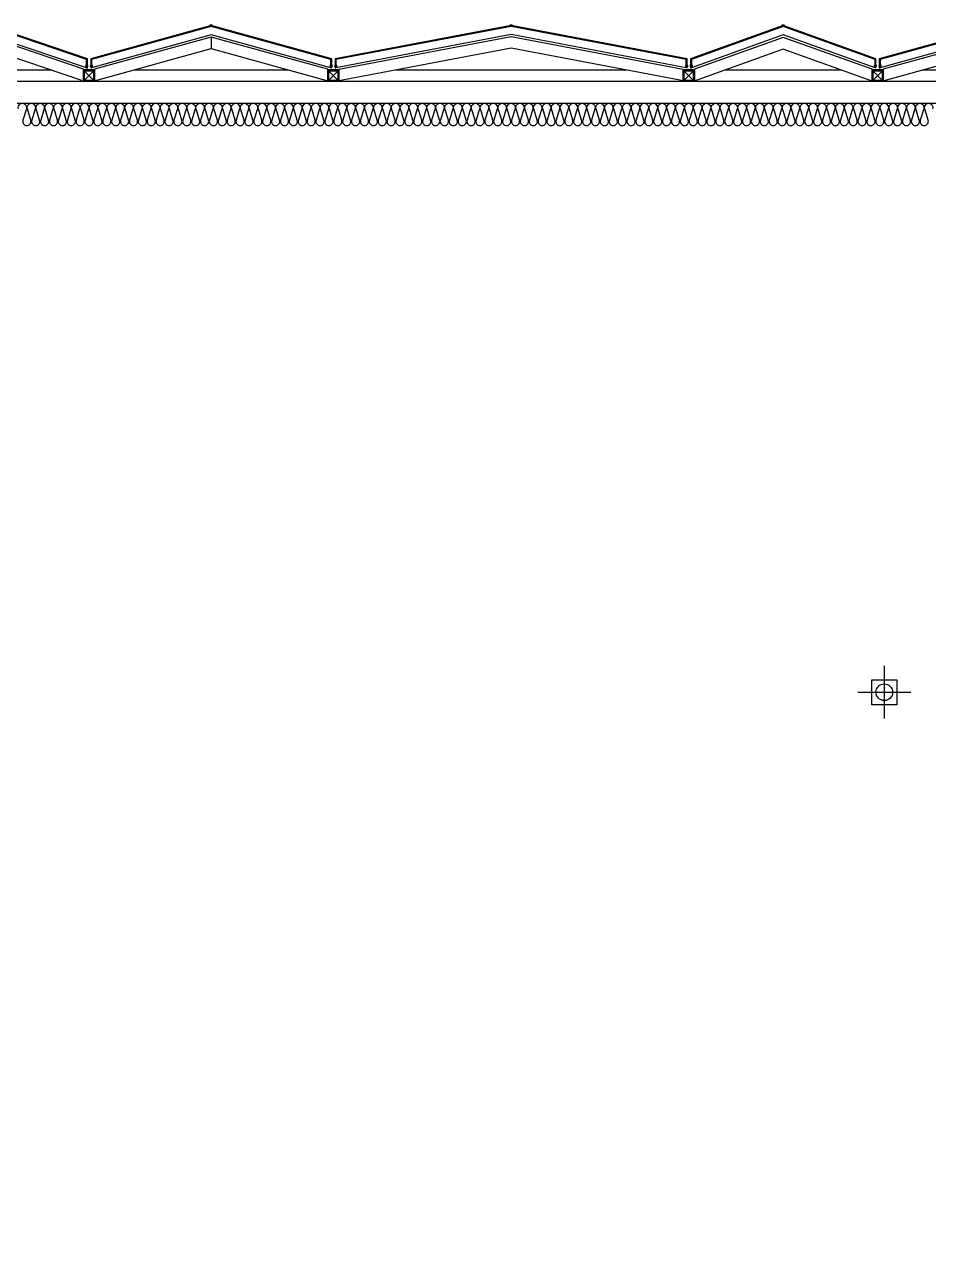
# Model space of a CAD drawing. Header units: millimetres. Extents: x -95754 to 177808, y 34455 to 150605.
# Drawn here: x 92464 to 96532, y 143917 to 149459 of the extents above; entities that cross this region are included whole.
import ezdxf

# ---------------------------------------------------------------- set-up
doc = ezdxf.new("R2010")
doc.units = ezdxf.units.MM
doc.header["$LTSCALE"] = 300
doc.linetypes.add('HID', pattern=[2.8, 1.8, -1])
for name, color, linetype in [('6FIN', 6, 'Continuous'), ('A-ELE', 7, 'Continuous'), ('A-SYM', 7, 'Continuous'), ('A-지붕바닥', 251, 'Continuous'), ('A-하지철물', 55, 'Continuous'), ('alucobond', 4, 'Continuous'), ('ISL', 251, 'Continuous'), ('mold', 4, 'Continuous'), ('SHEET', 6, 'Continuous'), ('우수계획', 7, 'Continuous')]:
    doc.layers.add(name, color=color, linetype=linetype)
doc.layers.add('PIPE', color=3, linetype='Continuous', lineweight=5)

# ---------------------------------------------------------------- blocks, each defined once
blk = doc.blocks.new('EX-1100')
at = {"layer": '6FIN', "elevation": 0}
for points in [[(3.2, 204.1), (46.8, 204.1, 0.414214), (50, 207.3), (50, 250.9, 0.414214), (46.8, 254.1), (3.2, 254.1, 0.414214), (0, 250.9), (0, 207.3, 0.414214)], [(1146.8, 204.1), (1103.2, 204.1, -0.414214), (1100, 207.3), (1100, 250.9, -0.414214), (1103.2, 254.1), (1146.8, 254.1, -0.414214), (1150, 250.9), (1150, 207.3, -0.414214)]]:
    blk.add_lwpolyline(points, format="xyb", close=True, dxfattribs=at)
at = {"layer": 'A-하지철물'}
for p, q in [((1100, 254.1), (50, 254.1)), ((923.1, 204.1), (226.9, 204.1)), ((575, 55.9), (575, 107.8))]:
    blk.add_line(p, q, dxfattribs=at)
at = {"layer": 'A-하지철물', "elevation": 0}
blk.add_lwpolyline([(1100, 201.1), (1100, 253), (575, 107.8), (50, 253), (50, 201.1), (575, 55.9)], close=True, dxfattribs=at)
at = {"layer": 'A-하지철물'}
blk.add_circle((575, 4.1), 4.07, dxfattribs=at)
at = {"layer": 'alucobond', "color": 251, "linetype": 'HID', "ltscale": 10}
for p, q in [((30.2, 185.1), (41.5, 185.1)), ((31.5, 182.4), (31.5, 187.8)), ((31.5, 186.6), (39.5, 186.6)), ((31.5, 183.6), (39.5, 183.6)), ((32, 189.3), (32.5, 189.3)), ((32, 180.9), (32.5, 180.9)), ((32.5, 180.9), (32.5, 189.3)), ((38, 182.7), (38, 187.4)), ((39.5, 182.7), (39.5, 187.4)), ((1119.8, 185.1), (1108.5, 185.1)), ((1110.5, 182.7), (1110.5, 187.4)), ((1118.5, 186.6), (1110.5, 186.6)), ((1118.5, 183.6), (1110.5, 183.6)), ((1112, 182.7), (1112, 187.4)), ((1117.5, 180.9), (1117.5, 189.3)), ((1118, 189.3), (1117.5, 189.3)), ((1118, 180.9), (1117.5, 180.9)), ((1118.5, 182.4), (1118.5, 187.8))]:
    blk.add_line(p, q, dxfattribs=at)
at = {"layer": 'alucobond'}
for p, q in [((32.5, 195.1), (36.5, 195.1)), ((1117.5, 195.1), (1113.5, 195.1))]:
    blk.add_line(p, q, dxfattribs=at)
at = {"layer": 'alucobond', "color": 251, "linetype": 'HID', "ltscale": 10, "elevation": 0}
for points in [[(32, 189.3), (31.5, 187.8)], [(32, 180.9), (31.5, 182.4)], [(36.5, 194.5), (575, 45.6), (1113.5, 194.5)], [(1118, 189.3), (1118.5, 187.8)], [(1118, 180.9), (1118.5, 182.4)]]:
    blk.add_lwpolyline(points, dxfattribs=at)
at = {"layer": 'alucobond', "elevation": 0}
for points in [[(32.5, 195.1), (32.5, 154.1), (575, 4.1), (1117.5, 154.1), (1117.5, 195.1)], [(36.5, 195.1), (36.5, 157.1), (575, 8.2), (1113.5, 157.1), (1113.5, 195.1)], [(1113.5, 195.1), (1113.5, 157.2)]]:
    blk.add_lwpolyline(points, dxfattribs=at)
at = {"layer": 'alucobond', "color": 251, "linetype": 'HID', "ltscale": 10, "elevation": 0}
for points in [[(39.5, 186.6, -0.666667), (39.5, 183.6, -1.5)], [(1110.5, 186.6, 0.666667), (1110.5, 183.6, 1.5)]]:
    blk.add_lwpolyline(points, format="xyb", dxfattribs=at)
at = {"layer": 'alucobond', "color": 251, "linetype": 'HID', "ltscale": 10}
for centre, start, end in [((38.7, 187.4), 0, 180), ((38.7, 182.7), 180, 0), ((1111.3, 187.4), 0, 180), ((1111.3, 182.7), 180, 0)]:
    blk.add_arc(centre, 0.75, start, end, dxfattribs=at)
at = {"layer": 'mold', "color": 4, "elevation": 0}
for points in [[(25, 204.1), (25, 202.6)], [(1125, 204.1), (1125, 202.6)]]:
    blk.add_lwpolyline(points, dxfattribs=at)
at = {"layer": 'SHEET', "color": 8}
for p, q in [((46.8, 250.9), (3.2, 207.3)), ((3.2, 250.9), (46.8, 207.3)), ((1103.2, 250.9), (1146.8, 207.3)), ((1146.8, 250.9), (1103.2, 207.3))]:
    blk.add_line(p, q, dxfattribs=at)
at = {"layer": 'SHEET', "color": 8, "elevation": 0}
for points in [[(3.2, 207.3), (46.8, 207.3), (46.8, 250.9), (3.2, 250.9)], [(1146.8, 207.3), (1103.2, 207.3), (1103.2, 250.9), (1146.8, 250.9)]]:
    blk.add_lwpolyline(points, close=True, dxfattribs=at)
blk = doc.blocks.new('EX-1600')
at = {"layer": '6FIN', "elevation": 0}
for points in [[(3.2, 204.1), (46.8, 204.1, 0.414214), (50, 207.3), (50, 250.9, 0.414214), (46.8, 254.1), (3.2, 254.1, 0.414214), (0, 250.9), (0, 207.3, 0.414214)], [(1646.8, 204.1), (1603.2, 204.1, -0.414214), (1600, 207.3), (1600, 250.9, -0.414214), (1603.2, 254.1), (1646.8, 254.1, -0.414214), (1650, 250.9), (1650, 207.3, -0.414214)]]:
    blk.add_lwpolyline(points, format="xyb", close=True, dxfattribs=at)
at = {"layer": 'A-하지철물'}
for p, q in [((1600, 254.1), (50, 254.1)), ((1344, 204.1), (306, 204.1))]:
    blk.add_line(p, q, dxfattribs=at)
at = {"layer": 'A-하지철물', "elevation": 0}
for points in [[(41.9, 254.1), (825, 105.8), (1608.1, 254.1)], [(50, 204.1), (50, 201.6), (825, 55), (1600, 201.6), (1600, 204.1)]]:
    blk.add_lwpolyline(points, dxfattribs=at)
at = {"layer": 'A-하지철물'}
blk.add_circle((825, 4.1), 4.07, dxfattribs=at)
at = {"layer": 'alucobond', "color": 251, "linetype": 'HID', "ltscale": 10}
for p, q in [((30.2, 185.1), (41.5, 185.1)), ((31.5, 182.4), (31.5, 187.8)), ((31.5, 186.6), (39.5, 186.6)), ((31.5, 183.6), (39.5, 183.6)), ((32, 189.3), (32.5, 189.3)), ((32, 180.9), (32.5, 180.9)), ((32.5, 180.9), (32.5, 189.3)), ((38, 182.7), (38, 187.4)), ((39.5, 182.7), (39.5, 187.4)), ((1619.8, 185.1), (1608.5, 185.1)), ((1610.5, 182.7), (1610.5, 187.4)), ((1618.5, 186.6), (1610.5, 186.6)), ((1618.5, 183.6), (1610.5, 183.6)), ((1612, 182.7), (1612, 187.4)), ((1617.5, 180.9), (1617.5, 189.3)), ((1618, 189.3), (1617.5, 189.3)), ((1618, 180.9), (1617.5, 180.9)), ((1618.5, 182.4), (1618.5, 187.8))]:
    blk.add_line(p, q, dxfattribs=at)
at = {"layer": 'alucobond'}
for p, q in [((32.5, 195.1), (36.5, 195.1)), ((1617.5, 195.1), (1613.5, 195.1))]:
    blk.add_line(p, q, dxfattribs=at)
at = {"layer": 'alucobond', "color": 251, "linetype": 'HID', "ltscale": 10}
for points in [[(32, 189.3), (31.5, 187.8)], [(32, 180.9), (31.5, 182.4)]]:
    blk.add_lwpolyline(points, dxfattribs=at)
at = {"layer": 'alucobond', "elevation": 0}
for points in [[(32.5, 195.1), (32.5, 154.1), (825, 4.1), (1617.5, 154.1), (1617.5, 195.1)], [(36.5, 195.1), (36.5, 157.4), (825, 8.1), (1613.5, 157.4), (1613.5, 195.1)]]:
    blk.add_lwpolyline(points, dxfattribs=at)
at = {"layer": 'alucobond', "color": 251, "linetype": 'HID', "ltscale": 10, "elevation": 0}
for points in [[(36.5, 194), (825, 44.8), (1613.5, 194)], [(1618, 189.3), (1618.5, 187.8)], [(1618, 180.9), (1618.5, 182.4)]]:
    blk.add_lwpolyline(points, dxfattribs=at)
at = {"layer": 'alucobond', "color": 251, "linetype": 'HID', "ltscale": 10}
blk.add_lwpolyline([(39.5, 186.6, -0.666667), (39.5, 183.6, -1.5)], format="xyb", dxfattribs=at)
at = {"layer": 'alucobond', "color": 251, "linetype": 'HID', "ltscale": 10, "elevation": 0}
blk.add_lwpolyline([(1610.5, 186.6, 0.666667), (1610.5, 183.6, 1.5)], format="xyb", dxfattribs=at)
at = {"layer": 'alucobond', "color": 251, "linetype": 'HID', "ltscale": 10}
for centre, start, end in [((38.7, 187.4), 0, 180), ((38.7, 182.7), 180, 0), ((1611.3, 187.4), 0, 180), ((1611.3, 182.7), 180, 0)]:
    blk.add_arc(centre, 0.75, start, end, dxfattribs=at)
at = {"layer": 'mold', "color": 4}
blk.add_lwpolyline([(25, 204.1), (25, 202.6)], dxfattribs=at)
at = {"layer": 'mold', "color": 4, "elevation": 0}
blk.add_lwpolyline([(1625, 204.1), (1625, 202.6)], dxfattribs=at)
at = {"layer": 'SHEET', "color": 8}
for p, q in [((46.8, 250.9), (3.2, 207.3)), ((3.2, 250.9), (46.8, 207.3)), ((1603.2, 250.9), (1646.8, 207.3)), ((1646.8, 250.9), (1603.2, 207.3))]:
    blk.add_line(p, q, dxfattribs=at)
at = {"layer": 'SHEET', "color": 8, "elevation": 0}
for points in [[(3.2, 207.3), (46.8, 207.3), (46.8, 250.9), (3.2, 250.9)], [(1646.8, 207.3), (1603.2, 207.3), (1603.2, 250.9), (1646.8, 250.9)]]:
    blk.add_lwpolyline(points, close=True, dxfattribs=at)
blk = doc.blocks.new('EX-850-1')
at = {"layer": '6FIN', "elevation": 0}
for points in [[(3.2, 204.1), (46.8, 204.1, 0.414214), (50, 207.3), (50, 250.9, 0.414214), (46.8, 254.1), (3.2, 254.1, 0.414214), (0, 250.9), (0, 207.3, 0.414214)], [(896.8, 204.1), (853.2, 204.1, -0.414214), (850, 207.3), (850, 250.9, -0.414214), (853.2, 254.1), (896.8, 254.1, -0.414214), (900, 250.9), (900, 207.3, -0.414214)]]:
    blk.add_lwpolyline(points, format="xyb", close=True, dxfattribs=at)
at = {"layer": 'A-하지철물'}
for p, q in [((850, 254.1), (50, 254.1)), ((710.9, 204.1), (189.1, 204.1))]:
    blk.add_line(p, q, dxfattribs=at)
at = {"layer": 'A-하지철물', "elevation": 0}
for points in [[(49.9, 254.1), (450, 110.3), (850.1, 254.1)], [(50, 204.1), (50, 200.9), (450, 57.2), (850, 200.9), (850, 204.1)]]:
    blk.add_lwpolyline(points, dxfattribs=at)
at = {"layer": 'A-하지철물'}
blk.add_circle((450, 4.1), 4.07, dxfattribs=at)
at = {"layer": 'alucobond', "color": 251, "linetype": 'HID', "ltscale": 10}
for p, q in [((30.2, 185.1), (41.5, 185.1)), ((31.5, 182.4), (31.5, 187.8)), ((31.5, 186.6), (39.5, 186.6)), ((31.5, 183.6), (39.5, 183.6)), ((32, 189.3), (32.5, 189.3)), ((32, 180.9), (32.5, 180.9)), ((32.5, 180.9), (32.5, 189.3)), ((38, 182.7), (38, 187.4)), ((39.5, 182.7), (39.5, 187.4)), ((869.8, 185.1), (858.5, 185.1)), ((860.5, 182.7), (860.5, 187.4)), ((868.5, 186.6), (860.5, 186.6)), ((868.5, 183.6), (860.5, 183.6)), ((862, 182.7), (862, 187.4)), ((867.5, 180.9), (867.5, 189.3)), ((868, 189.3), (867.5, 189.3)), ((868, 180.9), (867.5, 180.9)), ((868.5, 182.4), (868.5, 187.8))]:
    blk.add_line(p, q, dxfattribs=at)
at = {"layer": 'alucobond'}
for p, q in [((32.5, 195.1), (36.5, 195.1)), ((867.5, 195.1), (863.5, 195.1))]:
    blk.add_line(p, q, dxfattribs=at)
at = {"layer": 'alucobond', "color": 251, "linetype": 'HID', "ltscale": 10}
for points in [[(32, 189.3), (31.5, 187.8)], [(32, 180.9), (31.5, 182.4)], [(868, 189.3), (868.5, 187.8)], [(868, 180.9), (868.5, 182.4)]]:
    blk.add_lwpolyline(points, dxfattribs=at)
at = {"layer": 'alucobond', "elevation": 0}
for points in [[(32.5, 195.1), (32.5, 154.1), (450, 4.1), (867.5, 154.1), (867.5, 195.1)], [(36.5, 195.1), (36.5, 156.9), (450, 8.3), (863.5, 156.9), (863.5, 195.1)]]:
    blk.add_lwpolyline(points, dxfattribs=at)
at = {"layer": 'alucobond', "color": 251, "linetype": 'HID', "ltscale": 10, "elevation": 0}
blk.add_lwpolyline([(36.5, 195.1), (450, 46.6), (863.5, 195.1)], dxfattribs=at)
at = {"layer": 'alucobond', "color": 251, "linetype": 'HID', "ltscale": 10}
for points in [[(39.5, 186.6, -0.666667), (39.5, 183.6, -1.5)], [(860.5, 186.6, 0.666667), (860.5, 183.6, 1.5)]]:
    blk.add_lwpolyline(points, format="xyb", dxfattribs=at)
for centre, start, end in [((38.7, 187.4), 0, 180), ((38.7, 182.7), 180, 0), ((861.3, 187.4), 0, 180), ((861.3, 182.7), 180, 0)]:
    blk.add_arc(centre, 0.75, start, end, dxfattribs=at)
at = {"layer": 'mold', "color": 4}
for points in [[(25, 204.1), (25, 202.6)], [(875, 204.1), (875, 202.6)]]:
    blk.add_lwpolyline(points, dxfattribs=at)
at = {"layer": 'SHEET', "color": 8}
for p, q in [((46.8, 250.9), (3.2, 207.3)), ((3.2, 250.9), (46.8, 207.3)), ((853.2, 250.9), (896.8, 207.3)), ((896.8, 250.9), (853.2, 207.3))]:
    blk.add_line(p, q, dxfattribs=at)
at = {"layer": 'SHEET', "color": 8, "elevation": 0}
for points in [[(3.2, 207.3), (46.8, 207.3), (46.8, 250.9), (3.2, 250.9)], [(896.8, 207.3), (853.2, 207.3), (853.2, 250.9), (896.8, 250.9)]]:
    blk.add_lwpolyline(points, close=True, dxfattribs=at)
blk = doc.blocks.new('A$C604a228c')
at = {"layer": '6FIN', "elevation": 0}
for points in [[(186.8, 1011.4), (217.6, 1042.3, -0.414214), (222.2, 1042.3), (288.4, 976.1, -0.414214), (288.4, 971.5), (257.5, 940.7, -0.414214), (253, 940.7), (186.8, 1006.9, -0.414214)], [(1075.9, 1025), (1032.3, 1025, 0.414214), (1029.1, 1021.8), (1029.1, 978.2, 0.414214), (1032.3, 975), (1075.9, 975, 0.414214), (1079.1, 978.2), (1079.1, 1021.8, 0.414214)], [(204.1, 3.2), (204.1, 46.8, -0.414214), (207.3, 50), (250.9, 50, -0.414214), (254.1, 46.8), (254.1, 3.2, -0.414214), (250.9, 0), (207.3, 0, -0.414214)]]:
    blk.add_lwpolyline(points, format="xyb", close=True, dxfattribs=at)
at = {"layer": 'A-하지철물'}
for p, q in [((325.6, 1025), (882.6, 1025)), ((289.1, 975), (1029.1, 975)), ((254.1, 50), (254.1, 940)), ((204.1, 219.2), (204.1, 880.8))]:
    blk.add_line(p, q, dxfattribs=at)
at = {"layer": 'A-하지철물', "elevation": 0}
for points in [[(1029.1, 1025), (1029.1, 1028.1), (604.1, 1172.2), (221.8, 1042.6)], [(1022.3, 977.6), (604.1, 1119.4), (261.2, 1003.2)], [(188.2, 1005.5), (56.1, 550), (204.2, 39.3)], [(228.5, 965.2), (108.2, 550), (254.1, 46.7)]]:
    blk.add_lwpolyline(points, dxfattribs=at)
at = {"layer": 'A-하지철물'}
for centre in [(604.1, 1225), (4.1, 550)]:
    blk.add_circle(centre, 4.07, dxfattribs=at)
at = {"layer": 'alucobond', "color": 251, "linetype": 'HID', "ltscale": 10}
for p, q in [((180.9, 1068), (180.9, 1067.5)), ((180.9, 1067.5), (189.3, 1067.5)), ((182.4, 1068.5), (187.8, 1068.5)), ((182.7, 1062), (187.4, 1062)), ((182.7, 1060.5), (187.4, 1060.5)), ((183.6, 1068.5), (183.6, 1060.5)), ((185.1, 1069.8), (185.1, 1058.5)), ((186.6, 1068.5), (186.6, 1060.5)), ((189.3, 1068), (189.3, 1067.5)), ((159.3, 1044), (170.6, 1044)), ((160.6, 1046.7), (160.6, 1041.3)), ((160.6, 1045.5), (168.6, 1045.5)), ((160.6, 1042.5), (168.6, 1042.5)), ((161.1, 1048.2), (161.6, 1048.2)), ((161.1, 1039.8), (161.6, 1039.8)), ((161.6, 1048.2), (161.6, 1039.8)), ((167.1, 1046.4), (167.1, 1041.6)), ((168.6, 1046.4), (168.6, 1041.6)), ((176.9, 1031.7), (180.2, 1028.4)), ((185.1, 1036.6), (177.1, 1028.6)), ((183.1, 1036.7), (177.5, 1031.1)), ((177.9, 1032.8), (181.3, 1029.4)), ((185.3, 1034.6), (179.6, 1029)), ((180.9, 1038.3), (180.5, 1037.9)), ((180.5, 1037.9), (186.5, 1032)), ((182.3, 1037.6), (186.1, 1033.8)), ((186.8, 1032.4), (186.5, 1032)), ((190.8, 1048.2), (191.1, 1048.6)), ((191.1, 1048.6), (197.1, 1042.6)), ((191.5, 1046.8), (195.3, 1043)), ((192.3, 1045.9), (198, 1051.6)), ((192.5, 1044), (200.5, 1052)), ((194.4, 1043.8), (200.1, 1049.5)), ((196.3, 1051.1), (199.7, 1047.8)), ((196.7, 1042.3), (197.1, 1042.6)), ((197.4, 1052.2), (200.7, 1048.9)), ((1048.9, 1044), (1037.5, 1044)), ((1039.6, 1046.4), (1039.6, 1041.6)), ((1047.6, 1045.5), (1039.6, 1045.5)), ((1047.6, 1042.5), (1039.6, 1042.5)), ((1041.1, 1046.4), (1041.1, 1041.6)), ((1046.6, 1048.2), (1046.6, 1039.8)), ((1047.1, 1048.2), (1046.6, 1048.2)), ((1047.1, 1039.8), (1046.6, 1039.8)), ((1047.6, 1046.7), (1047.6, 1041.3)), ((180.9, 32.5), (189.3, 32.5)), ((180.9, 32), (180.9, 32.5)), ((182.4, 31.5), (187.8, 31.5)), ((182.7, 39.5), (187.4, 39.5)), ((182.7, 38), (187.4, 38)), ((183.6, 31.5), (183.6, 39.5)), ((185.1, 30.2), (185.1, 41.5)), ((186.6, 31.5), (186.6, 39.5)), ((189.3, 32), (189.3, 32.5))]:
    blk.add_line(p, q, dxfattribs=at)
at = {"layer": 'alucobond'}
for p, q in [((190.3, 1027.5), (187.8, 1025)), ((201.6, 1038.8), (204, 1041.3)), ((1046.6, 1033.9), (1042.6, 1033.9)), ((195.1, 32.5), (195.1, 36.5))]:
    blk.add_line(p, q, dxfattribs=at)
at = {"layer": 'alucobond', "elevation": 0}
for points in [[(1046.6, 1033.9), (1046.6, 1075), (604.1, 1225), (163.9, 1075.8), (201.2, 1038.5)], [(1042.6, 1033.9), (1042.6, 1072.1), (604.1, 1220.8), (171.3, 1074.1), (204, 1041.3)], [(190.6, 1027.9), (153.4, 1065.1), (4.1, 550), (154.1, 32.5), (195.1, 32.5)], [(187.8, 1025), (155.3, 1057.5), (8.2, 550), (157.1, 36.5), (195.1, 36.5)]]:
    blk.add_lwpolyline(points, dxfattribs=at)
at = {"layer": 'alucobond', "color": 251, "linetype": 'HID', "ltscale": 10, "elevation": 0}
for points in [[(1042.6, 1034.1), (604.1, 1182.8), (201.2, 1046.2)], [(180.9, 1068), (182.4, 1068.5)], [(189.3, 1068), (187.8, 1068.5)], [(183.9, 1026.8), (45.7, 550), (194.6, 36.5)], [(161.1, 1048.2), (160.6, 1046.7)], [(161.1, 1039.8), (160.6, 1041.3)], [(180.9, 1038.3), (182.3, 1037.6)], [(186.8, 1032.4), (186.1, 1033.8)], [(190.8, 1048.2), (191.5, 1046.8)], [(196.7, 1042.3), (195.3, 1043)], [(1047.1, 1048.2), (1047.6, 1046.7)], [(1047.1, 1039.8), (1047.6, 1041.3)], [(180.9, 32), (182.4, 31.5)], [(189.3, 32), (187.8, 31.5)]]:
    blk.add_lwpolyline(points, dxfattribs=at)
at = {"layer": 'alucobond', "elevation": 0}
for points in [[(202.2, 1026.8), (201.2, 1027.9), (209.3, 1036), (177, 1068.3), (180.8, 1076.4), (182.2, 1075.8), (178.8, 1068.7), (211.4, 1036)], [(202.2, 1026.8), (201.2, 1027.9), (193, 1019.8), (160.7, 1052.1), (153.4, 1048.6), (154, 1047.2), (160.4, 1050.3), (193, 1017.6)]]:
    blk.add_lwpolyline(points, close=True, dxfattribs=at)
at = {"layer": 'alucobond', "color": 251, "linetype": 'HID', "ltscale": 10, "elevation": 0}
for points in [[(186.6, 1060.5, -0.666667), (183.6, 1060.5, -1.5)], [(168.6, 1042.5, 0.666667), (168.6, 1045.5, 1.5)], [(179.6, 1029, -0.666667), (177.5, 1031.1, -1.5)], [(200.1, 1049.5, 0.666667), (198, 1051.6, 1.5)], [(1039.6, 1042.5, -0.666667), (1039.6, 1045.5, -1.5)], [(186.6, 39.5, 0.666667), (183.6, 39.5, 1.5)]]:
    blk.add_lwpolyline(points, format="xyb", dxfattribs=at)
at = {"layer": 'alucobond', "color": 251, "linetype": 'HID', "ltscale": 10}
for centre, start, end in [((182.7, 1061.3), 90, 270), ((187.4, 1061.3), 270, 90), ((167.8, 1046.4), 0, 180), ((167.8, 1041.6), 180, 0), ((177.4, 1032.2), 45, 225), ((180.7, 1028.9), 225, 45), ((196.8, 1051.7), 45, 225), ((200.2, 1048.3), 225, 45), ((1040.3, 1046.4), 0, 180), ((1040.3, 1041.6), 180, 0), ((182.7, 38.7), 90, 270), ((187.4, 38.7), 270, 90)]:
    blk.add_arc(centre, 0.75, start, end, dxfattribs=at)
at = {"layer": 'mold', "color": 4, "elevation": 0}
for points in [[(1054.1, 1025), (1054.1, 1026.5)], [(204.1, 25), (202.6, 25)]]:
    blk.add_lwpolyline(points, dxfattribs=at)
at = {"layer": 'PIPE', "color": 1}
for p, q in [((286.1, 973.8), (189.1, 1009.2)), ((286.1, 973.8), (189.1, 1009.2)), ((217.6, 1042.3), (219.9, 1044.5)), ((222.2, 1042.3), (219.9, 1044.5)), ((255.3, 943), (219.9, 1040)), ((255.3, 943), (219.9, 1040))]:
    blk.add_line(p, q, dxfattribs=at)
at = {"layer": 'PIPE', "elevation": 0}
blk.add_lwpolyline([(217.6, 1042.3), (186.8, 1011.4, 0.414214), (186.8, 1006.9), (253, 940.7, 0.414214), (257.5, 940.7), (288.4, 971.5, 0.414214), (288.4, 976.1), (222.2, 1042.3, 0.414214)], format="xyb", close=True, dxfattribs=at)
blk.add_lwpolyline([(219.9, 1040), (189.1, 1009.2), (255.3, 943), (286.1, 973.8)], close=True, dxfattribs=at)
at = {"layer": 'SHEET', "color": 8}
for p, q in [((1032.3, 978.2), (1075.9, 1021.8)), ((1075.9, 978.2), (1032.3, 1021.8)), ((250.9, 46.8), (207.3, 3.2)), ((250.9, 3.2), (207.3, 46.8))]:
    blk.add_line(p, q, dxfattribs=at)
at = {"layer": 'SHEET', "color": 8, "elevation": 0}
for points in [[(189.1, 1009.2), (219.9, 1040), (286.1, 973.8), (255.3, 943)], [(1075.9, 1021.8), (1032.3, 1021.8), (1032.3, 978.2), (1075.9, 978.2)], [(207.3, 3.2), (207.3, 46.8), (250.9, 46.8), (250.9, 3.2)]]:
    blk.add_lwpolyline(points, close=True, dxfattribs=at)
blk = doc.blocks.new('A$Cacae0627')
at = {"layer": '우수계획', "color": 1}
for p, q in [((0, 528), (0, -528)), ((-528, 0), (528, 0))]:
    blk.add_line(p, q, dxfattribs=at)
at = {"layer": '우수계획', "color": 6, "lineweight": -3}
blk.add_lwpolyline([(-250, 250), (250, 250), (250, -250), (-250, -250)], close=True, dxfattribs=at)
blk.add_circle((0, 0), 167, dxfattribs=at)
blk = doc.blocks.new('A$Cfdea7a82')
at = {"layer": 'A-SYM', "xscale": 0.2249999999999964, "yscale": 0.2249999999999964, "zscale": 0.2249999999999964}
blk.add_blockref('A$Cacae0627', (203.8, 118.8, 0), dxfattribs=at)

msp = doc.modelspace()

# ---------------------------------------------------------------- linework, layer by layer
at = {"layer": 'ISL', "elevation": 0}
msp.add_lwpolyline([(92053.6, 123830), (92053.6, 149105), (98753.6, 149105)], dxfattribs=at)
msp.add_lwpolyline([(92435.9, 149080.8, -1.372593), (92471.3, 149080.8), (92455.9, 149029.3, 0.509267), (92473.6, 149005, 0.509267), (92491.3, 149029.3), (92475.9, 149080.8, -1.372593), (92511.3, 149080.8), (92495.9, 149029.3, 0.509267), (92513.6, 149005, 0.509267), (92531.3, 149029.3), (92515.9, 149080.8, -1.372593), (92551.3, 149080.8), (92535.9, 149029.3, 0.509267), (92553.6, 149005, 0.509267), (92571.3, 149029.3), (92555.9, 149080.8, -1.372593), (92591.3, 149080.8), (92575.9, 149029.3, 0.509267), (92593.6, 149005, 0.509267), (92611.3, 149029.3), (92595.9, 149080.8, -1.372593), (92631.3, 149080.8), (92615.9, 149029.3, 0.509267), (92633.6, 149005, 0.509267), (92651.3, 149029.3), (92635.9, 149080.8, -1.372593), (92671.3, 149080.8), (92655.9, 149029.3, 0.509267), (92673.6, 149005, 0.509267), (92691.3, 149029.3), (92675.9, 149080.8, -1.372593), (92711.3, 149080.8), (92695.9, 149029.3, 0.509267), (92713.6, 149005, 0.509267), (92731.3, 149029.3), (92715.9, 149080.8, -1.372593), (92751.3, 149080.8), (92735.9, 149029.3, 0.509267), (92753.6, 149005, 0.509267), (92771.3, 149029.3), (92755.9, 149080.8, -1.372593), (92791.3, 149080.8), (92775.9, 149029.3, 0.509267), (92793.6, 149005, 0.509267), (92811.3, 149029.3), (92795.9, 149080.8, -1.372593), (92831.3, 149080.8), (92815.9, 149029.3, 0.509267), (92833.6, 149005, 0.509267), (92851.3, 149029.3), (92835.9, 149080.8, -1.372593), (92871.3, 149080.8), (92855.9, 149029.3, 0.509267), (92873.6, 149005, 0.509267), (92891.3, 149029.3), (92875.9, 149080.8, -1.372593), (92911.3, 149080.8), (92895.9, 149029.3, 0.509267), (92913.6, 149005, 0.509267), (92931.3, 149029.3), (92915.9, 149080.8, -1.372593), (92951.3, 149080.8), (92935.9, 149029.3, 0.509267), (92953.6, 149005, 0.509267), (92971.3, 149029.3), (92955.9, 149080.8, -1.372593), (92991.3, 149080.8), (92975.9, 149029.3, 0.509267), (92993.6, 149005, 0.509267), (93011.3, 149029.3), (92995.9, 149080.8, -1.372593), (93031.3, 149080.8), (93015.9, 149029.3, 0.509267), (93033.6, 149005, 0.509267), (93051.3, 149029.3), (93035.9, 149080.8, -1.372593), (93071.3, 149080.8), (93055.9, 149029.3, 0.509267), (93073.6, 149005, 0.509267), (93091.3, 149029.3), (93075.9, 149080.8, -1.372593), (93111.3, 149080.8), (93095.9, 149029.3, 0.509267), (93113.6, 149005, 0.509267), (93131.3, 149029.3), (93115.9, 149080.8, -1.372593), (93151.3, 149080.8), (93135.9, 149029.3, 0.509267), (93153.6, 149005, 0.509267), (93171.3, 149029.3), (93155.9, 149080.8, -1.372593), (93191.3, 149080.8), (93175.9, 149029.3, 0.509267), (93193.6, 149005, 0.509267), (93211.3, 149029.3), (93195.9, 149080.8, -1.372593), (93231.3, 149080.8), (93215.9, 149029.3, 0.509267), (93233.6, 149005, 0.509267), (93251.3, 149029.3), (93235.9, 149080.8, -1.372593), (93271.3, 149080.8), (93255.9, 149029.3, 0.509267), (93273.6, 149005, 0.509267), (93291.3, 149029.3), (93275.9, 149080.8, -1.372593), (93311.3, 149080.8), (93295.9, 149029.3, 0.509267), (93313.6, 149005, 0.509267), (93331.3, 149029.3), (93315.9, 149080.8, -1.372593), (93351.3, 149080.8), (93335.9, 149029.3, 0.509267), (93353.6, 149005, 0.509267), (93371.3, 149029.3), (93355.9, 149080.8, -1.372593), (93391.3, 149080.8), (93375.9, 149029.3, 0.509267), (93393.6, 149005, 0.509267), (93411.3, 149029.3), (93395.9, 149080.8, -1.372593), (93431.3, 149080.8), (93415.9, 149029.3, 0.509267), (93433.6, 149005, 0.509267), (93451.3, 149029.3), (93435.9, 149080.8, -1.372593), (93471.3, 149080.8), (93455.9, 149029.3, 0.509267), (93473.6, 149005, 0.509267), (93491.3, 149029.3), (93475.9, 149080.8, -1.372593), (93511.3, 149080.8), (93495.9, 149029.3, 0.509267), (93513.6, 149005, 0.509267), (93531.3, 149029.3), (93515.9, 149080.8, -1.372593), (93551.3, 149080.8), (93535.9, 149029.3, 0.509267), (93553.6, 149005, 0.509267), (93571.3, 149029.3), (93555.9, 149080.8, -1.372593), (93591.3, 149080.8), (93575.9, 149029.3, 0.509267), (93593.6, 149005, 0.509267), (93611.3, 149029.3), (93595.9, 149080.8, -1.372593), (93631.3, 149080.8), (93615.9, 149029.3, 0.509267), (93633.6, 149005, 0.509267), (93651.3, 149029.3), (93635.9, 149080.8, -1.372593), (93671.3, 149080.8), (93655.9, 149029.3, 0.509267), (93673.6, 149005, 0.509267), (93691.3, 149029.3), (93675.9, 149080.8, -1.372593), (93711.3, 149080.8), (93695.9, 149029.3, 0.509267), (93713.6, 149005, 0.509267), (93731.3, 149029.3), (93715.9, 149080.8, -1.372593), (93751.3, 149080.8), (93735.9, 149029.3, 0.509267), (93753.6, 149005, 0.509267), (93771.3, 149029.3), (93755.9, 149080.8, -1.372593), (93791.3, 149080.8), (93775.9, 149029.3, 0.509267), (93793.6, 149005, 0.509267), (93811.3, 149029.3), (93795.9, 149080.8, -1.372593), (93831.3, 149080.8), (93815.9, 149029.3, 0.509267), (93833.6, 149005, 0.509267), (93851.3, 149029.3), (93835.9, 149080.8, -1.372593), (93871.3, 149080.8), (93855.9, 149029.3, 0.509267), (93873.6, 149005, 0.509267), (93891.3, 149029.3), (93875.9, 149080.8, -1.372593), (93911.3, 149080.8), (93895.9, 149029.3, 0.509267), (93913.6, 149005, 0.509267), (93931.3, 149029.3), (93915.9, 149080.8, -1.372593), (93951.3, 149080.8), (93935.9, 149029.3, 0.509267), (93953.6, 149005, 0.509267), (93971.3, 149029.3), (93955.9, 149080.8, -1.372593), (93991.3, 149080.8), (93975.9, 149029.3, 0.509267), (93993.6, 149005, 0.509267), (94011.3, 149029.3), (93995.9, 149080.8, -1.372593), (94031.3, 149080.8), (94015.9, 149029.3, 0.509267), (94033.6, 149005, 0.509267), (94051.3, 149029.3), (94035.9, 149080.8, -1.372593), (94071.3, 149080.8), (94055.9, 149029.3, 0.509267), (94073.6, 149005, 0.509267), (94091.3, 149029.3), (94075.9, 149080.8, -1.372593), (94111.3, 149080.8), (94095.9, 149029.3, 0.509267), (94113.6, 149005, 0.509267), (94131.3, 149029.3), (94115.9, 149080.8, -1.372593), (94151.3, 149080.8), (94135.9, 149029.3, 0.509267), (94153.6, 149005, 0.509267), (94171.3, 149029.3), (94155.9, 149080.8, -1.372593), (94191.3, 149080.8), (94175.9, 149029.3, 0.509267), (94193.6, 149005, 0.509267), (94211.3, 149029.3), (94195.9, 149080.8, -1.372593), (94231.3, 149080.8), (94215.9, 149029.3, 0.509267), (94233.6, 149005, 0.509267), (94251.3, 149029.3), (94235.9, 149080.8, -1.372593), (94271.3, 149080.8), (94255.9, 149029.3, 0.509267), (94273.6, 149005, 0.509267), (94291.3, 149029.3), (94275.9, 149080.8, -1.372593), (94311.3, 149080.8), (94295.9, 149029.3, 0.509267), (94313.6, 149005, 0.509267), (94331.3, 149029.3), (94315.9, 149080.8, -1.372593), (94351.3, 149080.8), (94335.9, 149029.3, 0.509267), (94353.6, 149005, 0.509267), (94371.3, 149029.3), (94355.9, 149080.8, -1.372593), (94391.3, 149080.8), (94375.9, 149029.3, 0.509267), (94393.6, 149005, 0.509267), (94411.3, 149029.3), (94395.9, 149080.8, -1.372593), (94431.3, 149080.8), (94415.9, 149029.3, 0.509267), (94433.6, 149005, 0.509267), (94451.3, 149029.3), (94435.9, 149080.8, -1.372593), (94471.3, 149080.8), (94455.9, 149029.3, 0.509267), (94473.6, 149005, 0.509267), (94491.3, 149029.3), (94475.9, 149080.8, -1.372593), (94511.3, 149080.8), (94495.9, 149029.3, 0.509267), (94513.6, 149005, 0.509267), (94531.3, 149029.3), (94515.9, 149080.8, -1.372593), (94551.3, 149080.8), (94535.9, 149029.3, 0.509267), (94553.6, 149005, 0.509267), (94571.3, 149029.3), (94555.9, 149080.8, -1.372593), (94591.3, 149080.8), (94575.9, 149029.3, 0.509267), (94593.6, 149005, 0.509267), (94611.3, 149029.3), (94595.9, 149080.8, -1.372593), (94631.3, 149080.8), (94615.9, 149029.3, 0.509267), (94633.6, 149005, 0.509267), (94651.3, 149029.3), (94635.9, 149080.8, -1.372593), (94671.3, 149080.8), (94655.9, 149029.3, 0.509267), (94673.6, 149005, 0.509267), (94691.3, 149029.3), (94675.9, 149080.8, -1.372593), (94711.3, 149080.8), (94695.9, 149029.3, 0.509267), (94713.6, 149005, 0.509267), (94731.3, 149029.3), (94715.9, 149080.8, -1.372593), (94751.3, 149080.8), (94735.9, 149029.3, 0.509267), (94753.6, 149005, 0.509267), (94771.3, 149029.3), (94755.9, 149080.8, -1.372593), (94791.3, 149080.8), (94775.9, 149029.3, 0.509267), (94793.6, 149005, 0.509267), (94811.3, 149029.3), (94795.9, 149080.8, -1.372593), (94831.3, 149080.8), (94815.9, 149029.3, 0.509267), (94833.6, 149005, 0.509267), (94851.3, 149029.3), (94835.9, 149080.8, -1.372593), (94871.3, 149080.8), (94855.9, 149029.3, 0.509267), (94873.6, 149005, 0.509267), (94891.3, 149029.3), (94875.9, 149080.8, -1.372593), (94911.3, 149080.8), (94895.9, 149029.3, 0.509267), (94913.6, 149005, 0.509267), (94931.3, 149029.3), (94915.9, 149080.8, -1.372593), (94951.3, 149080.8), (94935.9, 149029.3, 0.509267), (94953.6, 149005, 0.509267), (94971.3, 149029.3), (94955.9, 149080.8, -1.372593), (94991.3, 149080.8), (94975.9, 149029.3, 0.509267), (94993.6, 149005, 0.509267), (95011.3, 149029.3), (94995.9, 149080.8, -1.372593), (95031.3, 149080.8), (95015.9, 149029.3, 0.509267), (95033.6, 149005, 0.509267), (95051.3, 149029.3), (95035.9, 149080.8, -1.372593), (95071.3, 149080.8), (95055.9, 149029.3, 0.509267), (95073.6, 149005, 0.509267), (95091.3, 149029.3), (95076, 149080.8, -1.372593), (95111.3, 149080.8), (95096, 149029.3, 0.509267), (95113.6, 149005, 0.509267), (95131.3, 149029.3), (95116, 149080.8, -1.372593), (95151.3, 149080.8), (95136, 149029.3, 0.509267), (95153.6, 149005, 0.509267), (95171.3, 149029.3), (95156, 149080.8, -1.372593), (95191.3, 149080.8), (95176, 149029.3, 0.509267), (95193.6, 149005, 0.509267), (95211.3, 149029.3), (95196, 149080.8, -1.372593), (95231.3, 149080.8), (95216, 149029.3, 0.509267), (95233.6, 149005, 0.509267), (95251.3, 149029.3), (95236, 149080.8, -1.372593), (95271.3, 149080.8), (95256, 149029.3, 0.509267), (95273.6, 149005, 0.509267), (95291.3, 149029.3), (95276, 149080.8, -1.372593), (95311.3, 149080.8), (95296, 149029.3, 0.509267), (95313.6, 149005, 0.509267), (95331.3, 149029.3), (95316, 149080.8, -1.372593), (95351.3, 149080.8), (95336, 149029.3, 0.509267), (95353.6, 149005, 0.509267), (95371.3, 149029.3), (95356, 149080.8, -1.372593), (95391.3, 149080.8), (95376, 149029.3, 0.509267), (95393.6, 149005, 0.509267), (95411.3, 149029.3), (95396, 149080.8, -1.372593), (95431.3, 149080.8), (95416, 149029.3, 0.509267), (95433.6, 149005, 0.509267), (95451.3, 149029.3), (95436, 149080.8, -1.372593), (95471.3, 149080.8), (95456, 149029.3, 0.509267), (95473.6, 149005, 0.509267), (95491.3, 149029.3), (95476, 149080.8, -1.372593), (95511.3, 149080.8), (95496, 149029.3, 0.509267), (95513.6, 149005, 0.509267), (95531.3, 149029.3), (95516, 149080.8, -1.372593), (95551.3, 149080.8), (95536, 149029.3, 0.509267), (95553.6, 149005, 0.509267), (95571.3, 149029.3), (95556, 149080.8, -1.372593), (95591.3, 149080.8), (95576, 149029.3, 0.509267), (95593.6, 149005, 0.509267), (95611.3, 149029.3), (95596, 149080.8, -1.372593), (95631.3, 149080.8), (95616, 149029.3, 0.509267), (95633.6, 149005, 0.509267), (95651.3, 149029.3), (95636, 149080.8, -1.372593), (95671.3, 149080.8), (95656, 149029.3, 0.509267), (95673.6, 149005, 0.509267), (95691.3, 149029.3), (95676, 149080.8, -1.372593), (95711.3, 149080.8), (95696, 149029.3, 0.509267), (95713.6, 149005, 0.509267), (95731.3, 149029.3), (95716, 149080.8, -1.372593), (95751.3, 149080.8), (95736, 149029.3, 0.509267), (95753.6, 149005, 0.509267), (95771.3, 149029.3), (95756, 149080.8, -1.372593), (95791.3, 149080.8), (95776, 149029.3, 0.509267), (95793.6, 149005, 0.509267), (95811.3, 149029.3), (95796, 149080.8, -1.372593), (95831.3, 149080.8), (95816, 149029.3, 0.509267), (95833.6, 149005, 0.509267), (95851.3, 149029.3), (95836, 149080.8, -1.372593), (95871.3, 149080.8), (95856, 149029.3, 0.509267), (95873.6, 149005, 0.509267), (95891.3, 149029.3), (95876, 149080.8, -1.372593), (95911.3, 149080.8), (95896, 149029.3, 0.509267), (95913.6, 149005, 0.509267), (95931.3, 149029.3), (95916, 149080.8, -1.372593), (95951.3, 149080.8), (95936, 149029.3, 0.509267), (95953.6, 149005, 0.509267), (95971.3, 149029.3), (95956, 149080.8, -1.372593), (95991.3, 149080.8), (95976, 149029.3, 0.509267), (95993.6, 149005, 0.509267), (96011.3, 149029.3), (95996, 149080.8, -1.372593), (96031.3, 149080.8), (96016, 149029.3, 0.509267), (96033.6, 149005, 0.509267), (96051.3, 149029.3), (96036, 149080.8, -1.372593), (96071.3, 149080.8), (96056, 149029.3, 0.509267), (96073.6, 149005, 0.509267), (96091.3, 149029.3), (96076, 149080.8, -1.372593), (96111.3, 149080.8), (96096, 149029.3, 0.509267), (96113.6, 149005, 0.509267), (96131.3, 149029.3), (96116, 149080.8, -1.372593), (96151.3, 149080.8), (96136, 149029.3, 0.509267), (96153.6, 149005, 0.509267), (96171.3, 149029.3), (96156, 149080.8, -1.372593), (96191.3, 149080.8), (96176, 149029.3, 0.509267), (96193.6, 149005, 0.509267), (96211.3, 149029.3), (96196, 149080.8, -1.372593), (96231.3, 149080.8), (96216, 149029.3, 0.509267), (96233.6, 149005, 0.509267), (96251.3, 149029.3), (96236, 149080.8, -1.372593), (96271.3, 149080.8), (96256, 149029.3, 0.509267), (96273.6, 149005, 0.509267), (96291.3, 149029.3), (96276, 149080.8, -1.372593), (96311.3, 149080.8), (96296, 149029.3, 0.509267), (96313.6, 149005, 0.509267), (96331.3, 149029.3), (96316, 149080.8, -1.372593), (96351.3, 149080.8), (96336, 149029.3, 0.509267), (96353.6, 149005, 0.509267), (96371.3, 149029.3), (96356, 149080.8, -1.372593), (96391.3, 149080.8), (96376, 149029.3, 0.509267), (96393.6, 149005, 0.509267), (96411.3, 149029.3), (96396, 149080.8, -1.372593), (96431.3, 149080.8), (96416, 149029.3, 0.509267), (96433.6, 149005, 0.509267), (96451.3, 149029.3), (96436, 149080.8, -1.372593), (96471.3, 149080.8), (96456, 149029.3, 0.509267), (96473.6, 149005, 0.509267), (96491.3, 149029.3), (96476, 149080.8, -1.372593), (96511.3, 149080.8), (96496, 149029.3, 0.509267), (96513.6, 149005, 0.509267), (96531.3, 149029.3), (96516, 149080.8, -1.372593), (96551.3, 149080.8)], format="xyb", dxfattribs=at)

# ---------------------------------------------------------------- block references
at = {"layer": 'A-ELE'}
msp.add_blockref('A$C604a228c', (91699.5, 148230), dxfattribs=at)
at = {"layer": 'A-지붕바닥'}
msp.add_blockref('A$Cfdea7a82', (96130.1, 146336.3, 0), dxfattribs=at)
at = {"layer": 'A-하지철물', "rotation": 180}
for name, p in [('EX-1100', (93878.6, 149459.1)), ('EX-1600', (95478.6, 149459.1)), ('EX-850-1', (96328.6, 149459.1)), ('EX-1100', (97428.6, 149459.1))]:
    msp.add_blockref(name, p, dxfattribs=at)

doc.saveas('drawing.dxf')
